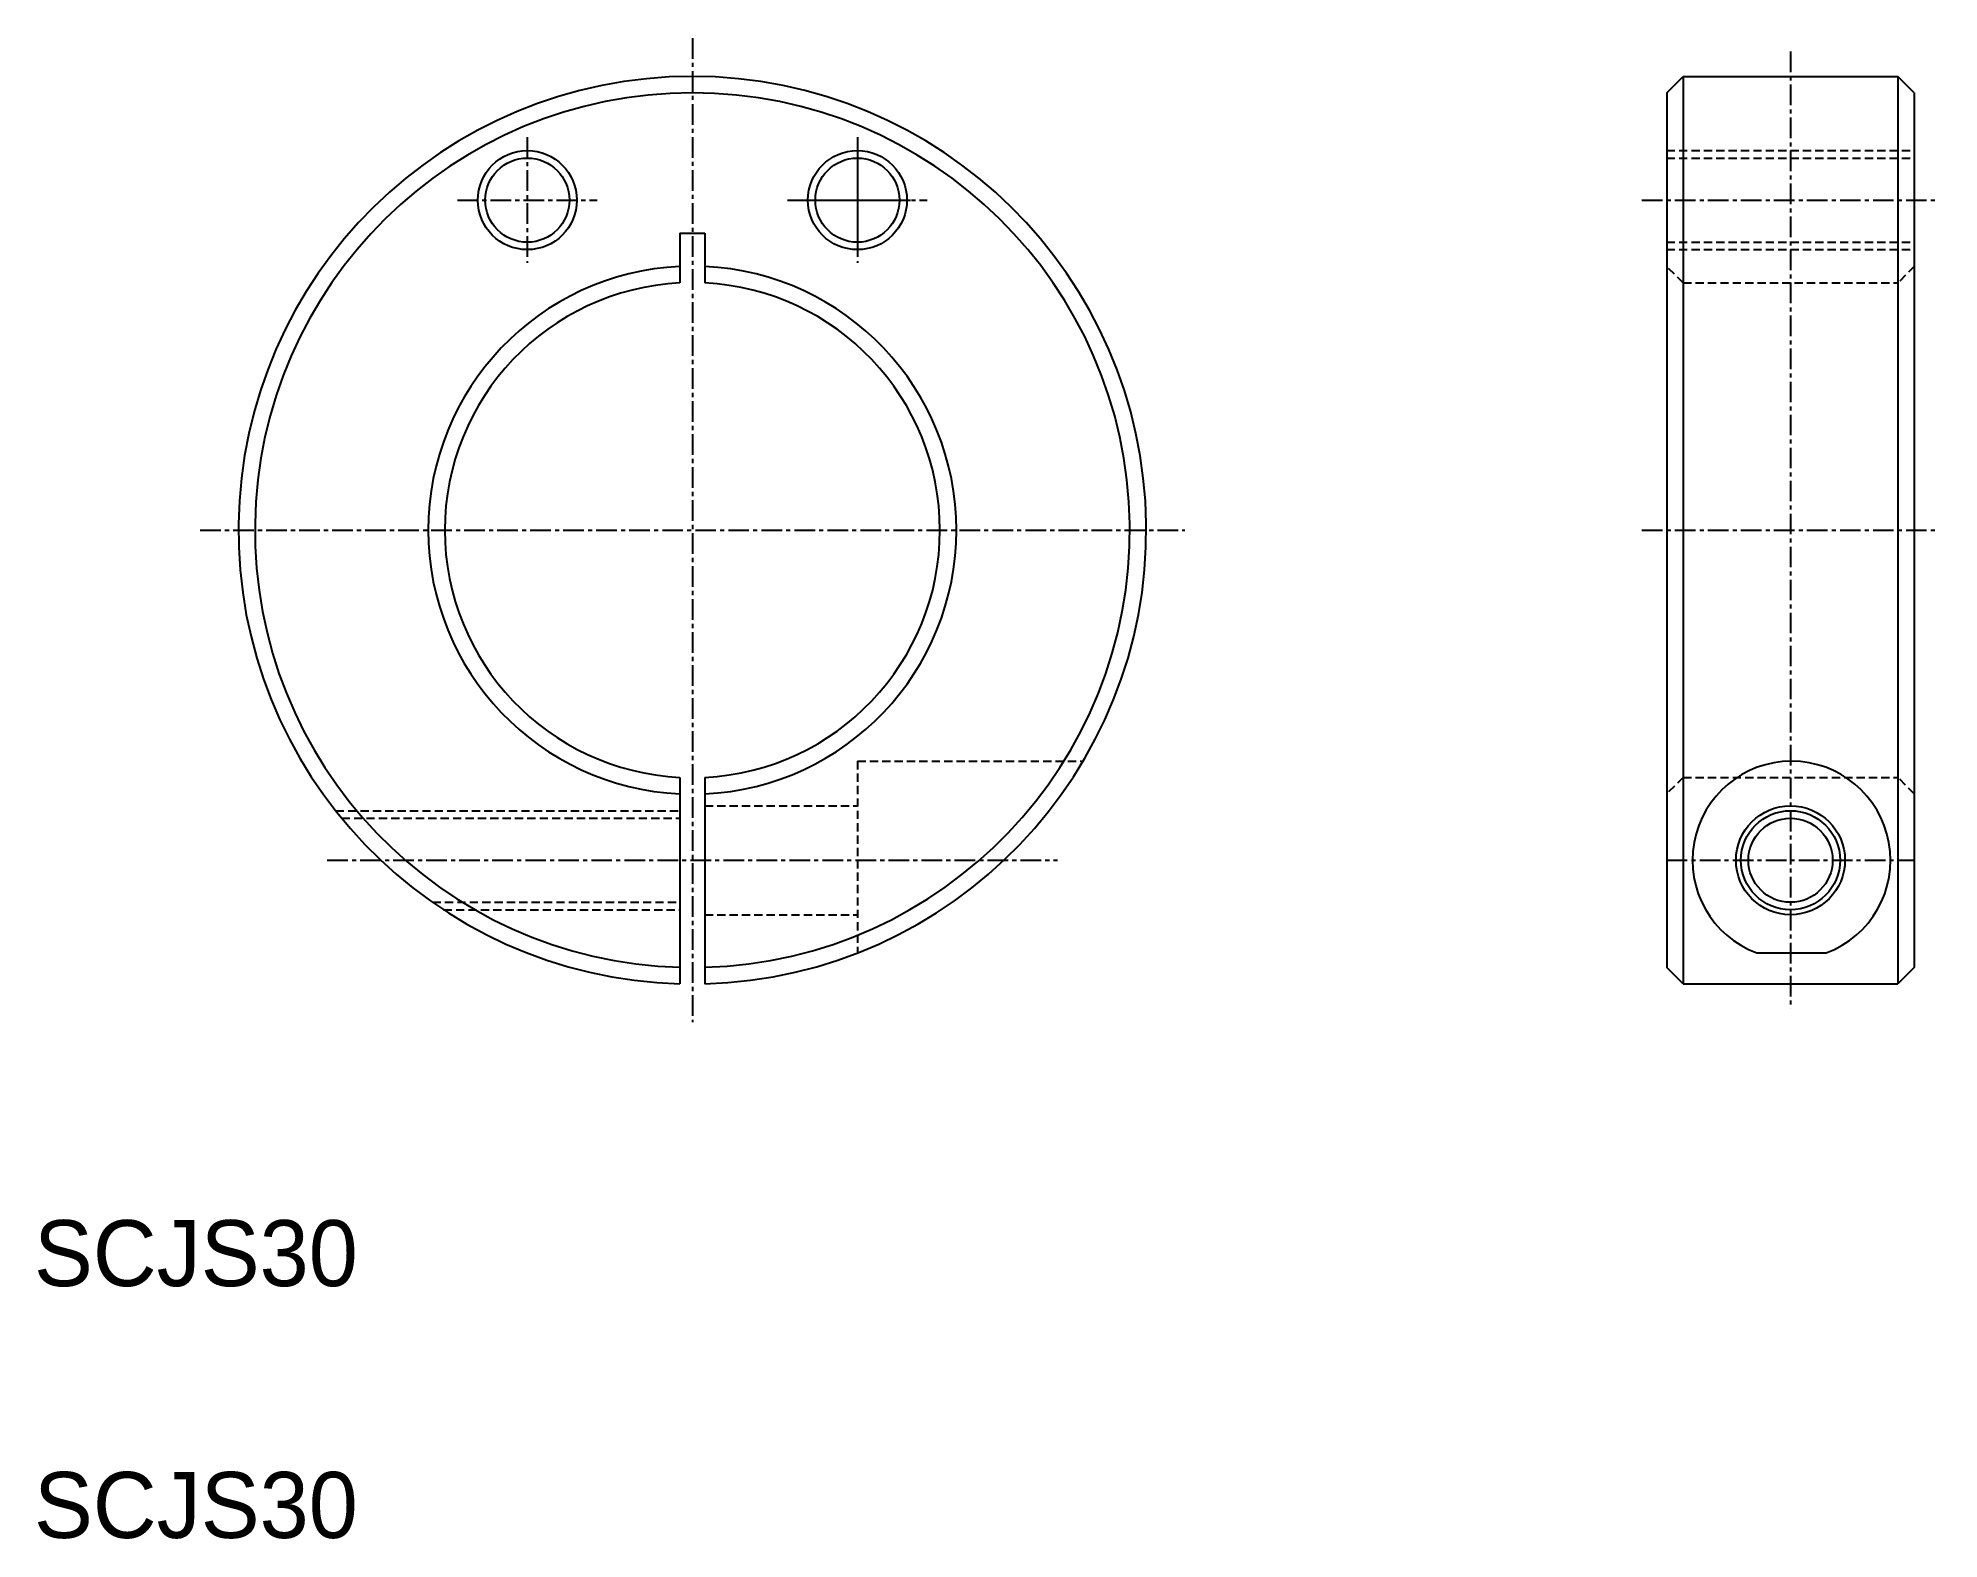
# Model space of a CAD drawing. Extents: x 175 to 290, y 217 to 308.
import ezdxf

# ---------------------------------------------------------------- set-up
doc = ezdxf.new("R2010")
doc.units = 0
doc.linetypes.add('CENTER', pattern=[2, 1.25, -0.25, 0.25, -0.25])
doc.linetypes.add('DASHED', pattern=[0.75, 0.5, -0.25])
doc.layers.get('0').update_dxf_attribs({"linetype": 'CONTINUOUS'})
doc.layers.add('CENTER', color=1, linetype='CENTER')

msp = doc.modelspace()

# ---------------------------------------------------------------- linework, layer by layer
at = {"color": 7, "linetype": 'CONTINUOUS'}
for p, q in [((273.98, 304.6), (274.98, 305.6)), ((274.98, 305.6), (274.98, 250.6)), ((274.98, 305.6), (287.98, 305.6)), ((287.98, 305.6), (287.98, 250.6)), ((288.98, 304.6), (287.98, 305.6)), ((273.98, 304.6), (273.98, 251.6)), ((288.98, 304.6), (288.98, 251.6)), ((214.2, 296.1), (214.2, 293.08)), ((214.2, 296.1), (215.7, 296.1)), ((215.7, 296.1), (215.7, 293.08)), ((214.2, 263.12), (214.2, 250.61)), ((215.7, 263.12), (215.7, 250.61)), ((279.43, 252.48), (283.65, 252.48)), ((274.98, 250.6), (273.98, 251.6)), ((288.98, 251.6), (287.98, 250.6)), ((274.98, 250.6), (287.98, 250.6))]:
    msp.add_line(p, q, dxfattribs=at)
at = {"color": 3, "linetype": 'DASHED'}
for p, q in [((273.98, 301.1), (288.98, 301.1)), ((273.98, 300.65), (288.98, 300.65)), ((273.98, 295.55), (288.98, 295.55)), ((273.98, 295.1), (288.98, 295.1)), ((274.98, 293.08), (273.98, 294.08)), ((288.98, 294.08), (287.98, 293.08)), ((274.98, 293.08), (287.98, 293.08)), ((224.95, 264.1), (238.62, 264.1)), ((224.95, 264.1), (224.95, 252.48)), ((274.98, 263.12), (273.98, 262.12)), ((274.98, 263.12), (287.98, 263.12)), ((288.98, 262.12), (287.98, 263.12)), ((193.34, 261.1), (214.2, 261.1)), ((193.7, 260.65), (214.2, 260.65)), ((215.7, 261.4), (224.95, 261.4)), ((199.21, 255.55), (214.2, 255.55)), ((199.88, 255.1), (214.2, 255.1)), ((215.7, 254.8), (224.95, 254.8))]:
    msp.add_line(p, q, dxfattribs=at)
at = {"color": 3, "linetype": 'CONTINUOUS'}
for centre in [(204.95, 298.1), (224.95, 298.1), (281.48, 258.1)]:
    msp.add_circle(centre, 3, dxfattribs=at)
at = {"color": 7, "linetype": 'CONTINUOUS'}
for centre, radius in [((204.95, 298.1), 2.55), ((224.95, 298.1), 2.55), ((281.48, 258.1), 3.3), ((281.48, 258.1), 2.55)]:
    msp.add_circle(centre, radius, dxfattribs=at)
for centre, radius, start, end in [((214.95, 278.1), 27.5, 271.5628, 268.4372), ((214.95, 278.1), 26.5, 271.6218, 268.3782), ((214.95, 278.1), 16, 92.6867, 267.3133), ((214.95, 278.1), 16, 272.6867, 87.3133), ((214.95, 278.1), 15, 92.866, 267.134), ((214.95, 278.1), 15, 272.866, 87.134), ((281.54, 258.1), 6, 290.5723, 249.4277)]:
    msp.add_arc(centre, radius, start, end, dxfattribs=at)
at = {"layer": 'CENTER', "color": 1, "linetype": 'CENTER'}
for p, q in [((214.95, 307.92), (214.95, 248.28)), ((281.48, 307.1), (281.48, 249.1)), ((204.95, 301.91), (204.95, 294.3)), ((224.95, 301.91), (224.95, 294.3)), ((224.95, 301.14), (224.95, 295.06)), ((200.72, 298.1), (209.18, 298.1)), ((220.72, 298.1), (229.18, 298.1)), ((221.75, 298.1), (228.16, 298.1)), ((272.48, 298.1), (290.48, 298.1)), ((185.13, 278.1), (244.78, 278.1)), ((272.48, 278.1), (290.48, 278.1)), ((192.83, 258.1), (237.08, 258.1)), ((273.98, 258.1), (288.98, 258.1))]:
    msp.add_line(p, q, dxfattribs=at)

# ---------------------------------------------------------------- texts
at = {"color": 7, "linetype": 'CONTINUOUS'}
for p in [(175.06, 232.29), (175.06, 217.03)]:
    msp.add_text('SCJS30', height=4, dxfattribs=at).set_placement(p)

doc.saveas('drawing.dxf')
